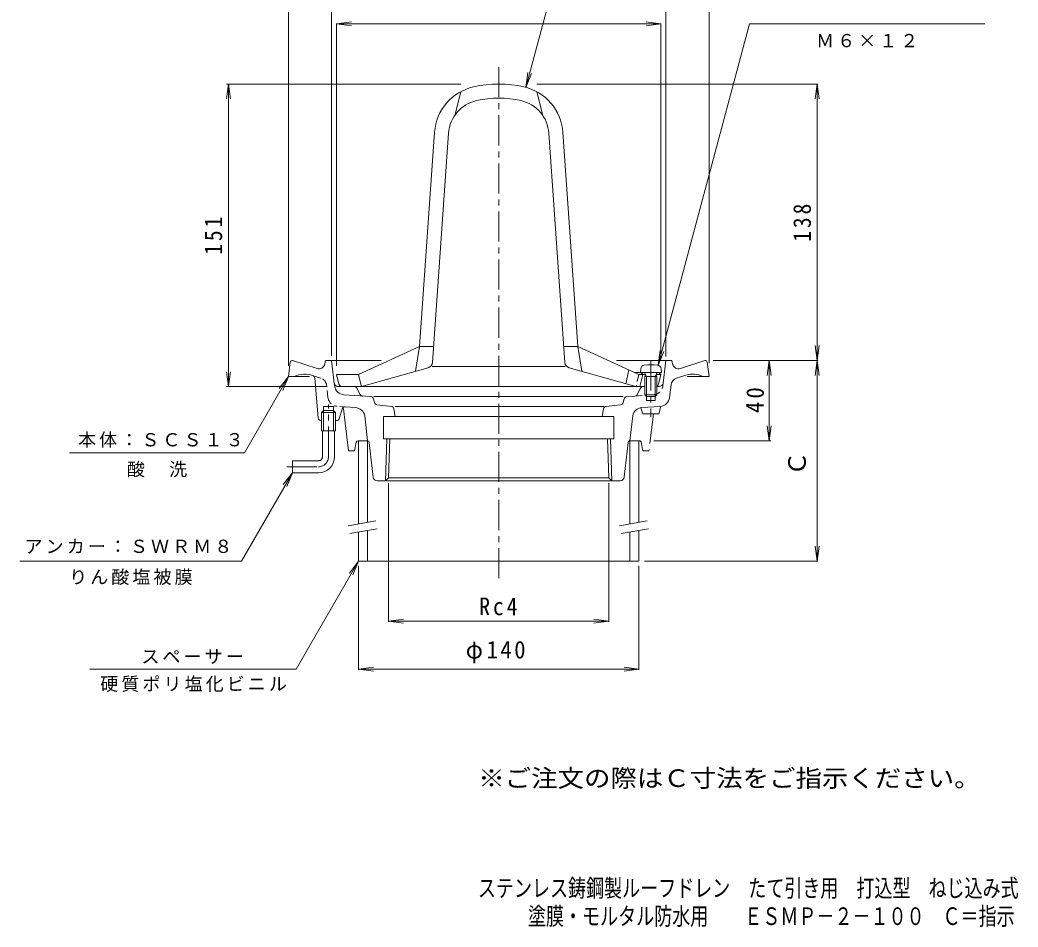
# Model space of a CAD drawing. Units: millimetres, scale not verified, with parts at other scales. Extents: x -269 to 229, y -346 to 357.
# Drawn here: x -269.5 to 228.9, y -346 to 106.7 of the extents above; entities that cross this region are included whole.
import ezdxf
from ezdxf.enums import TextEntityAlignment as Align

# ---------------------------------------------------------------- set-up
doc = ezdxf.new("R2010")
doc.units = ezdxf.units.MM
doc.header["$LTSCALE"] = 3
for name, pattern in [('CHAIN1', [8, 5, -1, 1, -1]), ('DASHED1', [1.8, 1.2, -0.6]), ('DOUBLE_CHAIN2', [12.8, 9, -1, 0.6, -0.6, 0.6, -1])]:
    doc.linetypes.add(name, pattern=pattern)
for name, color, linetype, lineweight in [('0-0_通り芯', 3, 'Continuous', 9), ('0-2_仕上', 6, 'Continuous', 9), ('0-3_建具', 4, 'Continuous', 9), ('0-4_その他', 7, 'Continuous', 9), ('0-5_寸法', 7, 'Continuous', 9)]:
    doc.layers.add(name, color=color, linetype=linetype, lineweight=lineweight)
doc.layers.add('F-5_F-5ﾚｲﾔ', color=6, linetype='Continuous')
doc.styles.add('ＭＳ ゴシック', font='')
doc.styles.get('ＭＳ ゴシック').set_extended_font_data('MS Gothic')

msp = doc.modelspace()

# ---------------------------------------------------------------- linework, layer by layer
at = {"layer": '0-0_通り芯', "linetype": 'CHAIN1'}
for p, q in [((-30.387, 83.105), (-30.387, -172.253)), ((-115.387, -111.301), (-115.387, -85.268)), ((46.909, -89.848), (44.613, -108.301)), ((35.229, -103.301), (39.793, -103.301)), ((40.774, -104.105), (41.613, -108.301)), ((41.613, -108.301), (44.613, -108.301)), ((-136.167, -116.301), (-120.387, -116.301))]:
    msp.add_line(p, q, dxfattribs=at)
at = {"layer": '0-0_通り芯'}
for p, q in [((-134.496, -64.177), (-135.387, -71.301)), ((-133.504, -63.301), (-133.387, -63.301)), ((-121.099, -67.294), (-133.387, -63.301)), ((-117.229, -65.025), (-116.887, -63.301)), ((-116.887, -63.301), (-89.037, -63.301)), ((-112.328, -75.997), (-113.887, -63.301)), ((28.424, -63.301), (56.113, -63.301)), ((51.732, -74.545), (53.113, -63.301)), ((56.455, -65.025), (56.113, -63.301)), ((60.325, -67.294), (72.577, -63.313)), ((73.723, -64.177), (74.613, -71.301)), ((-124.86, -71.301), (-135.387, -71.301)), ((-122.286, -72.073), (-120.517, -91.944)), ((63.123, -70.591), (58.386, -72.13)), ((63.69, -71.301), (74.613, -71.301)), ((40.285, -77.354), (38.918, -79.968)), ((41.723, -76.301), (42.655, -76.301)), ((48.655, -76.301), (49.748, -76.301)), ((54.874, -81.78), (55.652, -75.446)), ((-94.3, -81.314), (-107.714, -80.376)), ((-92.952, -82.438), (-92.478, -84.292)), ((-92.768, -81.314), (31.716, -81.314)), ((32.178, -82.438), (31.704, -84.292)), ((33.527, -81.314), (37.592, -81.029)), ((43.472, -83.301), (47.732, -83.301)), ((-117.937, -88.301), (-118.837, -89.201)), ((-118.837, -89.201), (-111.937, -89.201)), ((-118.837, -98.301), (-118.837, -89.201)), ((-117.937, -98.301), (-117.937, -86.301)), ((-117.937, -86.301), (-112.837, -86.301)), ((-112.837, -88.301), (-117.937, -88.301)), ((-112.837, -93.301), (-112.837, -86.301)), ((-112.837, -88.301), (-111.937, -89.201)), ((-112.837, -88.301), (-112.837, -98.301)), ((-111.937, -89.201), (-111.937, -98.301)), ((-108.649, -87.499), (-110.067, -92.232)), ((-107.987, -87.402), (-105.387, -108.301)), ((-107.108, -86.433), (-101.832, -86.802)), ((-84.019, -86.18), (-91.262, -85.404)), ((-82.7, -87.425), (-82.054, -91.301)), ((-82.087, -86.18), (22.016, -86.18)), ((21.926, -87.425), (21.28, -91.301)), ((30.411, -85.412), (23.246, -86.18)), ((41.613, -89.848), (40.613, -86.833)), ((41.059, -86.802), (50.26, -86.158)), ((-118.837, -93.301), (-119.081, -93.301)), ((-111.504, -93.301), (-111.937, -93.301)), ((-97.27, -90.855), (-95.887, -103.308)), ((-87.887, -91.301), (27.113, -91.301)), ((-87.887, -102.301), (-87.887, -91.301)), ((36.496, -90.855), (35.113, -103.308)), ((-118.837, -98.301), (-111.937, -98.301)), ((-118.387, -111.301), (-118.387, -98.301)), ((-112.387, -111.301), (-112.387, -98.301)), ((-101.548, -104.105), (-102.387, -108.301)), ((-100.567, -103.301), (-95.887, -103.301)), ((-95.009, -104.191), (-93.085, -121.522)), ((-86.903, -123.301), (-86.246, -102.301)), ((-85.377, -121.822), (-84.767, -102.301)), ((24.603, -121.822), (23.993, -102.301)), ((26.129, -123.301), (25.473, -102.301)), ((34.235, -104.191), (32.311, -121.522)), ((-102.387, -108.301), (-105.387, -108.301)), ((-120.387, -113.301), (-133.387, -113.301)), ((-133.387, -119.301), (-133.387, -113.301)), ((-120.387, -119.301), (-133.387, -119.301)), ((30.323, -123.301), (-91.02, -123.301)), ((-86.903, -123.301), (-85.377, -121.822))]:
    msp.add_line(p, q, dxfattribs=at)
at = {"layer": '0-0_通り芯', "linetype": 'DASHED1'}
for p, q in [((-119.16, -72.13), (-123.316, -70.779)), ((51.554, -75.997), (51.732, -74.545)), ((-115.648, -81.78), (-116.426, -75.446)), ((37.591, -81.017), (46.939, -80.364)), ((-106.161, -86.499), (-111.034, -86.158))]:
    msp.add_line(p, q, dxfattribs=at)
at = {"layer": '0-0_通り芯', "linetype": 'DOUBLE_CHAIN2'}
for p, q in [((-102.497, -76.301), (-110.521, -76.301)), ((-101.063, -77.363), (-99.583, -80.244))]:
    msp.add_line(p, q, dxfattribs=at)
at = {"layer": '0-0_通り芯'}
for points in [[(41.613, -89.848), (49.613, -89.848), (50.613, -86.121)], [(-87.887, -102.301), (27.113, -102.301), (27.113, -91.301)], [(26.129, -123.301), (24.603, -121.822), (-85.377, -121.822)]]:
    msp.add_lwpolyline(points, dxfattribs=at)
for centre, radius, start, end in [((-133.504, -64.301), 1, 90, 172.87463), ((72.73, -64.301), 1, 7.12537, 98.84326), ((-120.172, -64.441), 3, 251.99986, 348.76921), ((59.398, -64.441), 3, 191.23079, 288.00014), ((-127.296, -81.052), 11, 68.82515, 117.56882), ((-123.78, -72.206), 1.5, 5.08751, 71.99982), ((49.748, -74.301), 2, 270, 352.99992), ((59.622, -75.934), 4, 107.99991, 173.00011), ((66.522, -81.052), 11, 62.43118, 107.99995), ((-107.365, -75.388), 5, 186.99902, 266.00024), ((41.723, -77.801), 1.5, 90, 163.00925), ((-94.405, -82.81), 1.5, 14.33839, 86), ((-91.025, -83.921), 1.5, 194.33839, 263.88492), ((30.251, -83.921), 1.5, 276.11508, 345.66161), ((33.631, -82.81), 1.5, 94, 165.66161), ((37.486, -79.521), 1.5, 274.00117, 342.67337), ((49.911, -81.17), 5, 273.99976, 352.99933), ((-107.212, -87.929), 1.5, 86.00067, 163.32822), ((-109.42, -87.845), 1.5, 17.14116, 40.36917), ((-102.181, -91.791), 5, 10.7961, 86.00024), ((-84.179, -87.671), 1.5, 9.46144, 83.88426), ((23.405, -87.671), 1.5, 96.11574, 170.53856), ((41.407, -91.791), 5, 93.99976, 169.2039), ((-119.023, -91.801), 1.5, 185.46068, 270), ((-111.504, -91.801), 1.5, 270, 343.32822), ((-100.567, -104.301), 1, 90, 168.69046), ((-96.003, -104.301), 1, 6.33488, 83.33929), ((-120.387, -111.301), 2, 270, 0), ((-120.387, -111.301), 8, 270, 0), ((-91.097, -121.301), 2, 186.33636, 270), ((30.323, -121.301), 2, 270, 353.66364)]:
    msp.add_arc(centre, radius, start, end, dxfattribs=at)
at = {"layer": '0-0_通り芯', "linetype": 'DASHED1'}
for centre, radius, start, end in [((-120.396, -75.934), 4, 6.99989, 72.00009), ((46.591, -75.388), 5, 273.99976, 353.00098), ((-110.685, -81.17), 5, 187.00067, 266.00024)]:
    msp.add_arc(centre, radius, start, end, dxfattribs=at)
at = {"layer": '0-0_通り芯', "linetype": 'DOUBLE_CHAIN2'}
for centre, radius, start, end in [((-110.521, -74.301), 2, 187.00008, 270), ((-102.497, -77.801), 1.5, 16.99075, 90), ((-98.254, -79.54), 1.5, 207.90082, 265.99974)]:
    msp.add_arc(centre, radius, start, end, dxfattribs=at)
at = {"layer": '0-0_通り芯', "linetype": 'CHAIN1'}
for centre, radius, start, end in [((35.229, -104.301), 1, 90, 173.66512), ((39.793, -104.301), 1, 11.30954, 90), ((-120.387, -111.301), 2, 270, 0), ((-120.387, -111.301), 5, 270, 0)]:
    msp.add_arc(centre, radius, start, end, dxfattribs=at)
at = {"layer": '0-2_仕上'}
for p, q in [((-49.387, 70.882), (-52.387, 58.978)), ((-11.387, 70.882), (-8.387, 58.978)), ((-62.408, 50.649), (-69.887, -56.301)), ((-63.422, -64.198), (-55.425, 50.161)), ((2.648, -64.198), (-5.349, 50.161)), ((1.634, 50.649), (9.113, -56.301)), ((-100.387, -70.301), (-69.887, -56.301)), ((-69.887, -56.301), (-71.887, -68.656)), ((-69.887, -56.301), (-62.87, -56.301)), ((9.113, -56.301), (2.096, -56.301)), ((9.113, -56.301), (11.113, -68.656)), ((-65.597, -66.875), (-98.887, -76.301)), ((-63.569, -66.301), (2.795, -66.301)), ((4.824, -66.875), (38.113, -76.301)), ((34.613, -68.006), (33.113, -74.885)), ((50.613, -70.301), (49.613, -69.301)), ((-100.387, -70.301), (-111.387, -70.301)), ((-110.171, -75.165), (-111.387, -70.301)), ((-100.387, -70.301), (-98.937, -76.347)), ((41.613, -70.301), (42.963, -70.301)), ((48.346, -70.301), (50.613, -70.301)), ((49.397, -75.165), (50.613, -70.301)), ((-108.716, -76.301), (42.655, -76.301))]:
    msp.add_line(p, q, dxfattribs=at)
at = {"layer": '0-2_仕上', "color": 4, "linetype": 'CHAIN1'}
msp.add_line((45.602, -63.256), (45.602, -91.575), dxfattribs=at)
at = {"layer": '0-2_仕上', "linetype": 'DASHED1'}
for p, q in [((37.435, -69.301), (39.613, -70.301)), ((39.613, -70.301), (38.163, -76.347)), ((41.613, -70.301), (39.613, -70.301))]:
    msp.add_line(p, q, dxfattribs=at)
at = {"layer": '0-2_仕上', "color": 4}
for p, q in [((40.352, -69.301), (40.518, -67.398)), ((50.852, -69.301), (40.352, -69.301)), ((43.472, -71.301), (42.42, -69.429)), ((47.732, -71.301), (48.784, -69.429)), ((50.852, -69.301), (50.685, -67.398)), ((42.602, -71.301), (43.042, -70.537)), ((42.602, -71.301), (48.602, -71.301)), ((42.602, -71.301), (42.602, -80.431)), ((43.472, -71.301), (43.472, -83.301)), ((47.732, -71.301), (47.732, -83.301)), ((48.602, -71.301), (48.161, -70.537)), ((48.602, -71.301), (48.602, -80.431)), ((43.472, -81.301), (42.602, -80.431)), ((42.602, -80.431), (48.602, -80.431)), ((43.472, -81.301), (47.732, -81.301)), ((47.732, -81.301), (48.602, -80.431))]:
    msp.add_line(p, q, dxfattribs=at)
at = {"layer": '0-2_仕上'}
for points in [[(49.613, -69.301), (37.435, -69.301), (9.113, -56.301)], [(40.613, -69.301), (41.613, -70.301), (40.113, -76.301)]]:
    msp.add_lwpolyline(points, dxfattribs=at)
for centre, radius, start, end in [((-37.469, 48.905), 25, 102.78648, 176), ((-30.387, 17.699), 57, 77.2135, 102.7865), ((-23.305, 48.905), 25, 4, 77.21352), ((-37.469, 48.905), 18, 102.78648, 176), ((-30.387, 17.699), 50, 77.2135, 102.7865), ((-23.305, 48.905), 18, 4, 77.21352), ((-66.415, -63.989), 3, 285.80906, 356.00003), ((5.641, -63.989), 3, 184, 254.19091), ((-108.716, -74.801), 1.5, 194.03578, 270), ((47.942, -74.801), 1.5, 298.36711, 345.96422)]:
    msp.add_arc(centre, radius, start, end, dxfattribs=at)
at = {"layer": '0-2_仕上', "color": 4}
for centre, radius, start, end in [((42.511, -67.572), 2, 96.33817, 175.00002), ((42.202, -69.551), 0.25, 29.32918, 90), ((45.602, -95.401), 30, 83.6618, 96.3382), ((49.002, -69.551), 0.25, 90, 150.67082), ((48.693, -67.572), 2, 4.99998, 83.66183)]:
    msp.add_arc(centre, radius, start, end, dxfattribs=at)
at = {"layer": '0-3_建具'}
for p, q in [((-95.888, -103.301), (-100.387, -103.301)), ((-100.387, -103.301), (-100.387, -144.83)), ((-95.887, -103.301), (-95.887, -144.036)), ((35.113, -103.301), (39.613, -103.301)), ((35.113, -103.301), (35.113, -144.83)), ((39.613, -103.301), (39.613, -144.036)), ((-100.387, -148.891), (-100.387, -163.401)), ((-95.887, -148.098), (-95.887, -163.401)), ((35.113, -148.891), (35.113, -163.401)), ((39.613, -148.098), (39.613, -163.401)), ((-100.387, -163.401), (39.613, -163.401))]:
    msp.add_line(p, q, dxfattribs=at)
at = {"layer": '0-3_建具', "color": 7}
for p, q in [((-105.5, -145.731), (-91.713, -143.3)), ((30, -145.731), (43.787, -143.3)), ((-104.806, -149.67), (-91.019, -147.239)), ((30.694, -149.67), (44.481, -147.239))]:
    msp.add_line(p, q, dxfattribs=at)
at = {"layer": '0-4_その他'}
for p, q in [((-135.387, -65.992), (-135.387, 152.999)), ((74.613, -64.676), (74.613, 152.999)), ((-113.887, -60.901), (-113.887, 128.999)), ((53.113, -61.358), (53.113, 128.999)), ((-111.387, 104.699), (-103.951, 105.678)), ((-111.387, -65.992), (-111.387, 104.999)), ((-111.387, 104.699), (50.613, 104.699)), ((-111.387, 104.699), (-103.951, 103.72)), ((50.613, 104.699), (43.177, 105.678)), ((50.613, 104.699), (43.177, 103.72)), ((50.613, -62.33), (50.613, 104.999)), ((-165.387, 74.699), (-166.366, 67.263)), ((-49.387, 74.699), (-166.287, 74.699)), ((-165.387, -76.301), (-165.387, 74.699)), ((-165.387, 74.699), (-164.408, 67.263)), ((-11.387, 74.699), (128.955, 74.699)), ((128.613, 74.699), (127.634, 67.263)), ((128.613, -63.301), (127.634, -55.865)), ((128.613, -63.301), (129.592, -55.865)), ((76.703, -63.301), (128.913, -63.301)), ((104.613, -63.301), (103.634, -70.737)), ((104.613, -103.301), (104.613, -63.301)), ((104.613, -63.301), (105.592, -70.737)), ((128.613, -63.301), (127.634, -70.737)), ((128.613, -63.301), (128.613, -163.401)), ((128.613, -63.301), (129.592, -70.737)), ((-165.387, -76.301), (-166.366, -68.865)), ((-165.387, -76.301), (-164.408, -68.865)), ((-116.216, -76.301), (-166.287, -76.301)), ((104.613, -103.301), (103.634, -95.865)), ((104.613, -103.301), (105.592, -95.865)), ((47.113, -103.301), (105.513, -103.301)), ((-85.377, -124.422), (-85.377, -193.701)), ((24.603, -124.422), (24.603, -193.701)), ((128.613, -163.401), (127.634, -155.965)), ((128.613, -163.401), (129.592, -155.965)), ((42.422, -163.401), (128.913, -163.401)), ((-100.387, -165.807), (-100.387, -217.701)), ((39.613, -165.807), (39.613, -217.701)), ((-85.377, -193.401), (-77.941, -192.422)), ((-85.377, -193.401), (24.603, -193.401)), ((-85.377, -193.401), (-77.941, -194.38)), ((24.603, -193.401), (17.167, -192.422)), ((24.603, -193.401), (17.167, -194.38)), ((-100.387, -217.401), (-92.951, -216.422)), ((-100.387, -217.401), (39.613, -217.401)), ((-100.387, -217.401), (-92.951, -218.38)), ((39.613, -217.401), (32.177, -216.422)), ((39.613, -217.401), (32.177, -218.38))]:
    msp.add_line(p, q, dxfattribs=at)
msp.add_lwpolyline([(128.613, -63.301), (128.613, 74.699), (129.592, 67.263)], dxfattribs=at)
at = {"layer": '0-5_寸法'}
for p, q in [((-16.834, 73.053), (-15.855, 80.489)), ((-16.834, 73.053), (-13.964, 79.983)), ((49.21, -65.64), (50.189, -58.205)), ((49.21, -65.64), (52.08, -58.711)), ((-135.387, -71.301), (-139.953, -77.251)), ((-135.387, -71.301), (-138.257, -78.23)), ((-133.387, -119.301), (-158.848, -163.401)), ((-133.387, -119.301), (-137.953, -125.251)), ((-133.387, -119.301), (-136.257, -126.23)), ((-158.848, -163.401), (-269.469, -163.401)), ((-100.387, -163.401), (-131.564, -217.401)), ((-100.387, -163.401), (-104.953, -169.351)), ((-100.387, -163.401), (-103.257, -170.33)), ((-131.564, -217.401), (-234.574, -217.401))]:
    msp.add_line(p, q, dxfattribs=at)
for points in [[(-16.834, 73.053), (12.545, 182.699), (139.692, 182.699)], [(49.21, -65.64), (94.852, 104.699), (212.301, 104.699)], [(-135.387, -71.301), (-157.384, -109.401), (-244.729, -109.401)]]:
    msp.add_lwpolyline(points, dxfattribs=at)

# ---------------------------------------------------------------- texts
at = {"layer": '0-4_その他', "color": 2, "style": 'ＭＳ ゴシック'}
msp.add_text('Ｃ', height=8.798, rotation=90, dxfattribs=at).set_placement((125.613, -120.78), align=Align.BOTTOM_LEFT)
at = {"layer": '0-4_その他', "color": 2, "char_height": 8.798, "attachment_point": 7, "style": 'ＭＳ ゴシック'}
for s, insert, rotation in [('\\T1.27;\\W0.9;138', (125.613, -4.051), 90), ('\\T1.27;\\W0.9;151', (-168.387, -10.551), 90), ('\\T1.27;\\W0.95;40', (101.92, -89.607), 88.711), ('\\T1.27;\\W0.9;Rc4', (-40.133, -190.525), 359.844)]:
    msp.add_mtext(s, dxfattribs=dict(at, insert=insert, rotation=rotation))
at = {"layer": '0-4_その他', "color": 2, "insert": (-46.887, -214.401), "char_height": 8.798, "attachment_point": 7, "style": 'ＭＳ ゴシック'}
msp.add_mtext('\\T1.21;\\W0.95;φ140', dxfattribs=at)
at = {"layer": '0-5_寸法', "char_height": 6.598, "attachment_point": 7, "style": 'ＭＳ ゴシック'}
for s, insert in [('\\T1.17;Ｍ６×１２', (128.077, 92.984)), ('\\T1.17;本体：ＳＣＳ１３', (-240.446, -106.845)), ('\\T1.17;酸\u3000洗', (-216.056, -121.58)), ('\\T1.17;アンカー：ＳＷＲＭ８', (-267.186, -159.663)), ('\\T1.17;りん酸塩被膜', (-244.909, -175.366)), ('\\T1.17;スペーサー', (-208.858, -214.742)), ('\\T1.17;硬質ポリ塩化ビニル', (-229.384, -228.732))]:
    msp.add_mtext(s, dxfattribs=dict(at, insert=insert))
at = {"layer": 'F-5_F-5ﾚｲﾔ', "color": 2, "style": 'ＭＳ ゴシック', "width": 1.1}
msp.add_text('※ご注文の際はＣ寸法をご指示ください。', height=8.798, dxfattribs=at).set_placement((-40.602, -278.788), align=Align.BOTTOM_LEFT)
at = {"layer": 'F-5_F-5ﾚｲﾔ', "style": 'ＭＳ ゴシック', "width": 0.75}
for s, p in [('ステンレス鋳鋼製ルーフドレン\u3000たて引き用\u3000打込型\u3000ねじ込み式', (-40.78, -333.643)), ('塗膜・モルタル防水用\u3000\u3000ＥＳＭＰ－２－１００\u3000Ｃ＝指示', (-15.775, -347.667))]:
    msp.add_text(s, height=8.798, dxfattribs=at).set_placement(p, align=Align.BOTTOM_LEFT)

doc.saveas('drawing.dxf')
